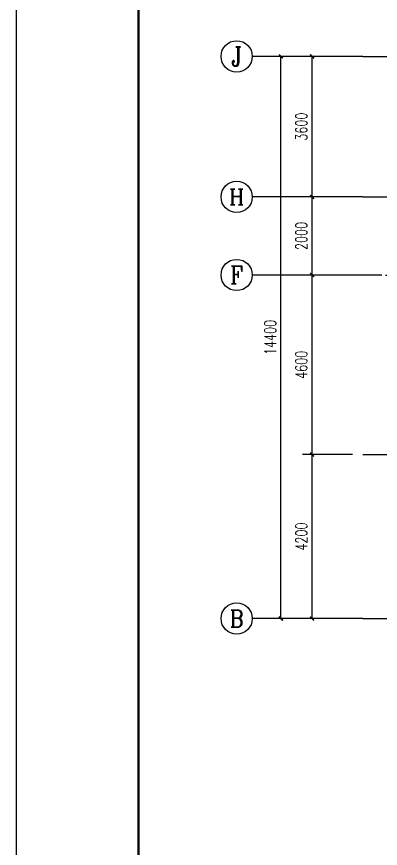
# Model space of a CAD drawing. Extents: x -85320 to 1679916, y -1321939 to 627.
# Drawn here: x 1023540 to 1032870, y -782799 to -761496 of the extents above; entities that cross this region are included whole.
import ezdxf
from ezdxf.enums import TextEntityAlignment as Align

# ---------------------------------------------------------------- set-up
doc = ezdxf.new("R2010")
doc.units = 0
doc.header["$LTSCALE"] = 1000
doc.linetypes.add('DOTE', pattern=[2.42, 2, -0.2, 0.02, -0.2])
for name, color, linetype in [('AXIS', 3, 'Continuous'), ('AXIS_TEXT', 7, 'Continuous'), ('BORDER', 7, 'Continuous'), ('DOTE', 1, 'DOTE'), ('打印线框', 7, 'Continuous'), ('拉模', 7, 'Continuous')]:
    doc.layers.add(name, color=color, linetype=linetype)
doc.styles.add('_TCH_AXIS', font='COMPLEX', dxfattribs={"bigfont": 'GBCBIG'})
doc.styles.add('_TCH_DIM_T3', font='SIMPLEX', dxfattribs={"width": 0.705882, "bigfont": 'GBCBIG'})
doc.styles.add('COMPLEX', font='COMPLEX')
doc.dimstyles.new('_TCH_ARCH&&100', dxfattribs={"dimtxt": 297.5, "dimasz": 100, "dimexe": 250, "dimexo": 300, "dimgap": 126.25, "dimtad": 1, "dimdec": 0, "dimzin": 0, "dimdsep": 46, "dimtxsty": '_TCH_DIM_T3', "dimblk": 'ARCHTICK', "dimcen": 0.09, "dimclrt": 7, "dimazin": 2, "dimtfac": 1, "dimtdec": 0, "dimtix": 1, "dimtmove": 2, "dimatfit": 3, "dimfxl": 1, "dimtolj": 1, "dimtzin": 0, "dimarcsym": 0})

# ---------------------------------------------------------------- blocks, each defined once
blk = doc.blocks.new('_ArchTick')
at = {"color": 0, "linetype": 'ByBlock', "const_width": 0.4}
blk.add_lwpolyline([(-0.5, -0.5), (0.5, 0.5)], dxfattribs=at)
blk = doc.blocks.new('*D1105')
at = {"layer": 'AXIS', "color": 0, "lineweight": -2, "transparency": 16777216}
for p, q in [((1032156, -772714), (1030869, -772714)), ((1031119, -776914), (1031119, -772714)), ((1032156, -776914), (1030869, -776914))]:
    blk.add_line(p, q, dxfattribs=at)
at = {"layer": 'Defpoints', "color": 0, "transparency": 16777216}
for p in [(1031119, -772714), (1032456, -772714), (1032456, -776914)]:
    blk.add_point(p, dxfattribs=at)
at = {"layer": 'AXIS', "color": 0, "lineweight": -2, "transparency": 16777216, "xscale": 100, "yscale": 100, "zscale": 100}
for p, rotation in [((1031119, -772714), 90), ((1031119, -776914), 270)]:
    blk.add_blockref('_ArchTick', p, dxfattribs=dict(at, rotation=rotation))
at = {"layer": 'AXIS', "color": 7, "transparency": 16777216, "insert": (1030844, -774814), "char_height": 297.5, "attachment_point": 5, "rotation": 90, "style": '_TCH_DIM_T3'}
blk.add_mtext('\\A1;4200', dxfattribs=at)
blk = doc.blocks.new('*D1106')
at = {"layer": 'AXIS', "color": 0, "lineweight": -2, "transparency": 16777216}
for p, q in [((1032156, -768114), (1030869, -768114)), ((1031119, -772714), (1031119, -768114)), ((1032156, -772714), (1030869, -772714))]:
    blk.add_line(p, q, dxfattribs=at)
at = {"layer": 'Defpoints', "color": 0, "transparency": 16777216}
for p in [(1031119, -768114), (1032456, -768114), (1032456, -772714)]:
    blk.add_point(p, dxfattribs=at)
at = {"layer": 'AXIS', "color": 0, "lineweight": -2, "transparency": 16777216, "xscale": 100, "yscale": 100, "zscale": 100}
for p, rotation in [((1031119, -768114), 90), ((1031119, -772714), 270)]:
    blk.add_blockref('_ArchTick', p, dxfattribs=dict(at, rotation=rotation))
at = {"layer": 'AXIS', "color": 7, "transparency": 16777216, "insert": (1030844, -770414), "char_height": 297.5, "attachment_point": 5, "rotation": 90, "style": '_TCH_DIM_T3'}
blk.add_mtext('\\A1;4600', dxfattribs=at)
blk = doc.blocks.new('*D1107')
at = {"layer": 'AXIS', "color": 0, "lineweight": -2, "transparency": 16777216}
for p, q in [((1032156, -766114), (1030869, -766114)), ((1031119, -768114), (1031119, -766114)), ((1032156, -768114), (1030869, -768114))]:
    blk.add_line(p, q, dxfattribs=at)
at = {"layer": 'Defpoints', "color": 0, "transparency": 16777216}
for p in [(1031119, -766114), (1032456, -766114), (1032456, -768114)]:
    blk.add_point(p, dxfattribs=at)
at = {"layer": 'AXIS', "color": 0, "lineweight": -2, "transparency": 16777216, "xscale": 100, "yscale": 100, "zscale": 100}
for p, rotation in [((1031119, -766114), 90), ((1031119, -768114), 270)]:
    blk.add_blockref('_ArchTick', p, dxfattribs=dict(at, rotation=rotation))
at = {"layer": 'AXIS', "color": 7, "transparency": 16777216, "insert": (1030844, -767114), "char_height": 297.5, "attachment_point": 5, "rotation": 90, "style": '_TCH_DIM_T3'}
blk.add_mtext('\\A1;2000', dxfattribs=at)
blk = doc.blocks.new('*D1108')
at = {"layer": 'AXIS', "color": 0, "lineweight": -2, "transparency": 16777216}
for p, q in [((1032156, -762514), (1030869, -762514)), ((1031119, -766114), (1031119, -762514)), ((1032156, -766114), (1030869, -766114))]:
    blk.add_line(p, q, dxfattribs=at)
at = {"layer": 'Defpoints', "color": 0, "transparency": 16777216}
for p in [(1031119, -762514), (1032456, -762514), (1032456, -766114)]:
    blk.add_point(p, dxfattribs=at)
at = {"layer": 'AXIS', "color": 0, "lineweight": -2, "transparency": 16777216, "xscale": 100, "yscale": 100, "zscale": 100}
for p, rotation in [((1031119, -762514), 90), ((1031119, -766114), 270)]:
    blk.add_blockref('_ArchTick', p, dxfattribs=dict(at, rotation=rotation))
at = {"layer": 'AXIS', "color": 7, "transparency": 16777216, "insert": (1030844, -764314), "char_height": 297.5, "attachment_point": 5, "rotation": 90, "style": '_TCH_DIM_T3'}
blk.add_mtext('\\A1;3600', dxfattribs=at)
blk = doc.blocks.new('*D1114')
at = {"layer": 'AXIS', "color": 0, "lineweight": -2, "transparency": 16777216}
for p, q in [((1032121, -762514), (1030069, -762514)), ((1030319, -776914), (1030319, -762514)), ((1032121, -776914), (1030069, -776914))]:
    blk.add_line(p, q, dxfattribs=at)
at = {"layer": 'Defpoints', "color": 0, "transparency": 16777216}
for p in [(1030319, -762514), (1032421, -762514), (1032421, -776914)]:
    blk.add_point(p, dxfattribs=at)
at = {"layer": 'AXIS', "color": 0, "lineweight": -2, "transparency": 16777216, "xscale": 100, "yscale": 100, "zscale": 100}
for p, rotation in [((1030319, -762514), 90), ((1030319, -776914), 270)]:
    blk.add_blockref('_ArchTick', p, dxfattribs=dict(at, rotation=rotation))
at = {"layer": 'AXIS', "color": 7, "transparency": 16777216, "insert": (1030044, -769714), "char_height": 297.5, "attachment_point": 5, "rotation": 90, "style": '_TCH_DIM_T3'}
blk.add_mtext('\\A1;14400', dxfattribs=at)
blk = doc.blocks.new('_AXISO')
blk.add_circle((0, 0), 0.5)
at = {"layer": 'AXIS_TEXT', "style": 'COMPLEX', "width": 1.041667}
blk.add_attdef('A', text='', height=0.56, dxfattribs=at).set_placement((-0.25, -0.28), (0.25, -0.28), align=Align.FIT)
blk = doc.blocks.new('图框1')
at = {"layer": 'BORDER', "const_width": 50}
blk.add_lwpolyline([(1377779, -823089), (1377779, -783089), (1433679, -783089), (1433679, -823089)], close=True, dxfattribs=at)

msp = doc.modelspace()

# ---------------------------------------------------------------- linework, layer by layer
at = {"layer": 'AXIS'}
for p, q in [((1032421.261, -762514.127), (1029584.064, -762514.127)), ((1032421.261, -766114.127), (1029584.064, -766114.127)), ((1032421.261, -768114.127), (1029584.064, -768114.127)), ((1032421.261, -776914.127), (1029584.064, -776914.127))]:
    msp.add_line(p, q, dxfattribs=at)
at = {"layer": 'DOTE', "ltscale": 0.5}
for p, q in [((1032421.261, -762514.127), (1082905.734, -762514.127)), ((1040169.044, -768114.127), (1032421.261, -768114.127)), ((1032421.261, -772714.127), (1045719.044, -772714.127)), ((1032421.261, -776914.127), (1082905.734, -776914.127))]:
    msp.add_line(p, q, dxfattribs=at)
at = {"layer": 'DOTE', "linetype": 'DOTE', "ltscale": 0.5}
msp.add_line((1032421.261, -766114.127), (1034519.044, -766114.127), dxfattribs=at)
at = {"layer": '打印线框', "color": 1}
msp.add_lwpolyline([(1023539.778, -801778.774), (1023539.778, -749243.421), (1097839.778, -749243.421), (1097839.778, -801778.774)], close=True, dxfattribs=at)

# ---------------------------------------------------------------- block references
at = {"layer": 'AXIS'}
ref = msp.add_blockref('_AXISO', (1029184.064, -762514.127), dxfattribs=dict(at, xscale=800, yscale=800, zscale=800))
ref.add_attrib('A', 'J', dxfattribs={"layer": 'AXIS_TEXT', "height": 496.066, "style": '_TCH_AXIS'}).set_placement((1029054.142, -762762.16), (1029313.986, -762762.16), align=Align.FIT)
ref = msp.add_blockref('_AXISO', (1029184.064, -766114.127), dxfattribs=dict(at, xscale=800, yscale=800, zscale=800))
ref.add_attrib('A', 'H', dxfattribs={"layer": 'AXIS_TEXT', "height": 405.517, "style": '_TCH_AXIS'}).set_placement((1028990.96, -766316.886), (1029377.167, -766316.886), align=Align.FIT)
ref = msp.add_blockref('_AXISO', (1029184.064, -768114.127), dxfattribs=dict(at, xscale=800, yscale=800, zscale=800))
ref.add_attrib('A', 'F', dxfattribs={"layer": 'AXIS_TEXT', "height": 445.442, "style": '_TCH_AXIS'}).set_placement((1029014.372, -768336.848), (1029353.756, -768336.848), align=Align.FIT)
ref = msp.add_blockref('_AXISO', (1029184.064, -776914.127), dxfattribs=dict(at, xscale=800, yscale=800, zscale=800))
ref.add_attrib('A', 'B', dxfattribs={"layer": 'AXIS_TEXT', "height": 435.257, "style": '_TCH_AXIS'}).set_placement((1029007.888, -777131.755), (1029360.239, -777131.755), align=Align.FIT)
at = {"layer": '拉模', "color": 3, "xscale": 1.250841750841755, "yscale": 1.250841750841755, "zscale": 1.250841750841755}
msp.add_blockref('图框1', (-696716.55, 229025.771), dxfattribs=at)

# ---------------------------------------------------------------- dimensions: what is measured, and where the dimension line sits
at = {"layer": 'AXIS'}
for p1, p2, distance, picture, middle in [((1032421.261, -776914.127), (1032421.261, -762514.127), 2102.346, '*D1114', (1030043.915, -769714.127)), ((1032456.112, -766114.127), (1032456.112, -762514.127), 1337.197, '*D1108', (1030843.915, -764314.127)), ((1032456.112, -768114.127), (1032456.112, -766114.127), 1337.197, '*D1107', (1030843.915, -767114.127)), ((1032456.112, -772714.127), (1032456.112, -768114.127), 1337.197, '*D1106', (1030843.915, -770414.127)), ((1032456.112, -776914.127), (1032456.112, -772714.127), 1337.197, '*D1105', (1030843.915, -774814.127))]:
    dim = msp.add_aligned_dim(p1=p1, p2=p2, distance=distance, dimstyle='_TCH_ARCH&&100', dxfattribs=at)
    dim.commit()
    dim.dimension.update_dxf_attribs({"geometry": picture, "text_midpoint": middle})

doc.saveas('drawing.dxf')
